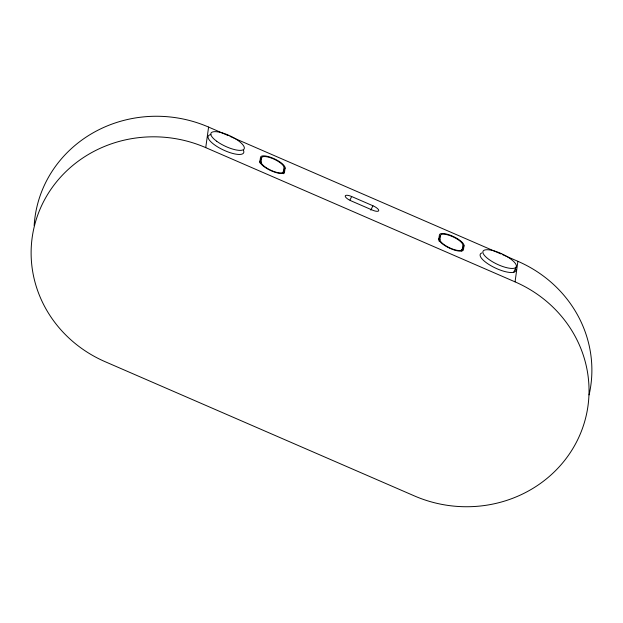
<?xml version="1.0" encoding="UTF-8"?>
<svg xmlns="http://www.w3.org/2000/svg" width="623" height="623" viewBox="0 0 623 623"><rect width="100%" height="100%" fill="white"/><g stroke="black" fill="none" stroke-linecap="round" stroke-linejoin="round"><path stroke-width="0.93" d="M502.745 254.737L517.9 261.317L515.05 281.861A124.429 117.716 7.9 0 1 578.393 438.218A124.429 117.716 7.9 0 1 414.412 495.924L105.1 361.683A124.429 117.716 7.9 0 1 41.757 205.333A124.429 117.716 7.9 0 1 205.738 147.628L208.588 127.076L228.197 135.588M261.053 161.855L261.598 157.923A12.242 3.8 25.2 0 1 273.326 158.849A12.242 3.8 25.2 0 1 283.956 167.626L283.41 171.559A12.242 3.8 25.2 0 1 271.69 170.632A12.242 3.8 25.2 0 1 261.053 161.855L260.227 163.608M284.54 171.971L285.085 168.046A13.465 4.182 25.2 0 0 273.388 158.39A13.465 4.182 25.2 0 0 260.492 157.378L259.947 161.302A13.465 4.182 25.2 0 0 271.644 170.959A13.465 4.182 25.2 0 0 284.54 171.971L283.714 173.731M439.106 241.233L439.931 239.481L440.477 235.556A12.242 3.8 25.2 0 1 452.205 236.483A12.242 3.8 25.2 0 1 462.842 245.26L462.297 249.184L461.472 250.937L464.01 245.696A13.465 4.182 25.2 0 0 452.314 236.039A13.465 4.182 25.2 0 0 439.41 235.027L438.872 238.952A13.465 4.182 25.2 0 0 450.569 248.608A13.465 4.182 25.2 0 0 463.465 249.621L464.01 245.696M259.534 162.315L261.598 157.923M282.585 173.311L285.085 168.046M350.009 200.03L351.66 196.525L372.904 205.746A6.728 2.095 25.2 0 1 378.753 210.574A6.728 2.095 25.2 0 1 372.305 210.06L351.061 200.847A6.728 2.095 25.2 0 1 345.212 196.019A6.728 2.095 25.2 0 1 351.66 196.525M370.841 210.13L372.904 205.746M438.413 239.941L440.477 235.556M513.663 272.329L516.14 267.065A18.355 5.708 25.2 0 0 493.953 250.851A18.355 5.708 25.2 0 0 488.759 259.316A18.355 5.708 25.2 0 0 516.14 267.065M229.98 136.367L500.962 253.966M205.738 147.628L515.05 281.861M462.297 249.184A12.242 3.8 25.2 0 1 450.569 248.258A12.242 3.8 25.2 0 1 439.931 239.481M34.164 225.643A124.429 117.716 7.9 0 1 208.588 127.076M517.9 261.317A124.429 117.716 7.9 0 1 589.093 394.904M515.501 268.404A19.586 6.082 25.2 0 1 495.963 268.295A19.586 6.082 25.2 0 1 481.805 252.954M243.437 150.33A19.586 6.082 25.2 0 1 222.73 149.676A19.586 6.082 25.2 0 1 210.878 134.591M216.718 141.257A18.355 5.708 25.2 0 0 244.091 148.998A18.355 5.708 25.2 0 0 221.913 132.785A18.355 5.708 25.2 0 0 216.718 141.257"/></g></svg>
